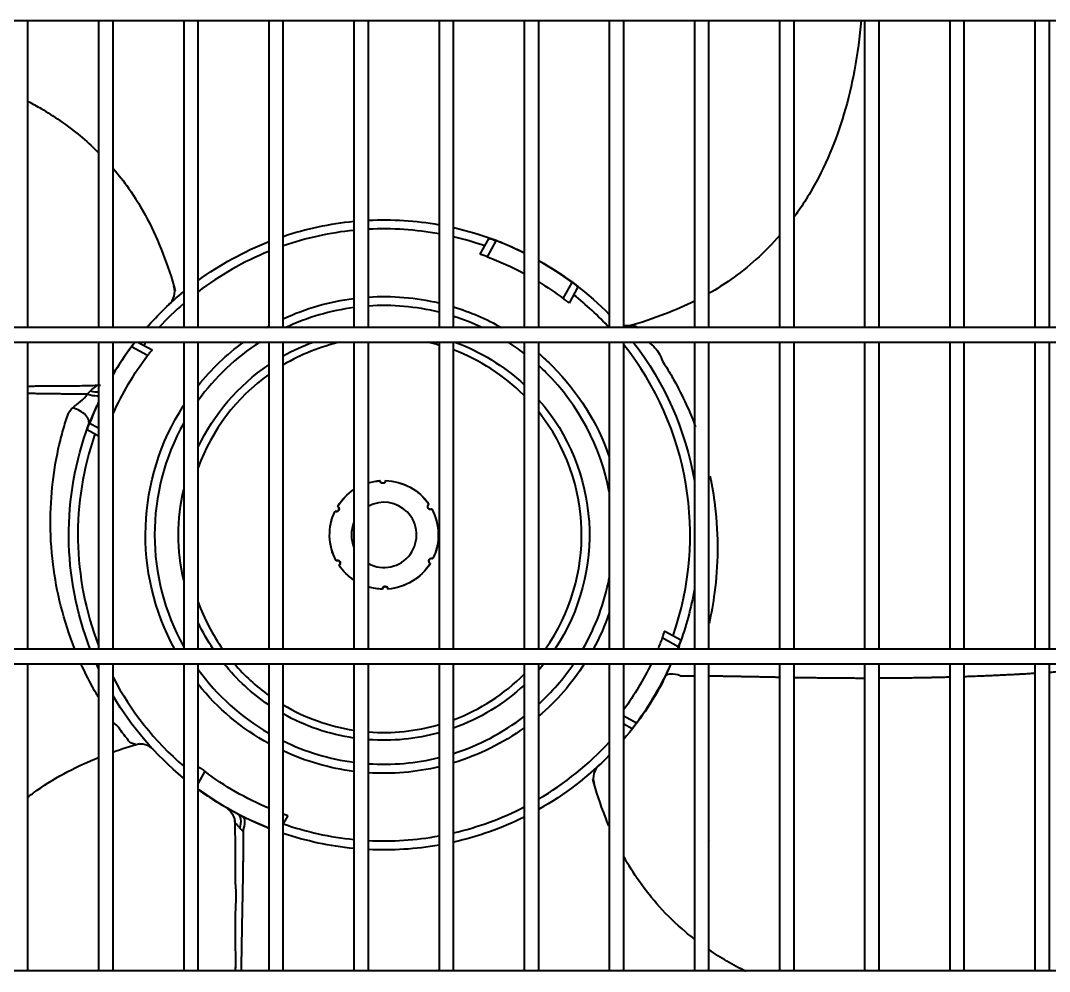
# Model space of a CAD drawing. Extents: x 58467 to 79089, y -33726 to -17391.
# Drawn here: x 78393.73 to 78422.12, y -19736.12 to -19709.87 of the extents above; entities that cross this region are included whole.
import ezdxf

# ---------------------------------------------------------------- set-up
doc = ezdxf.new("R2010")
doc.units = 0
doc.header["$LTSCALE"] = 100
doc.layers.add('+ENTE-ST-DOSEME USTU KONDDRENAJ', color=110, linetype='DOSEMEUSTUKONDENSDRENAJ_LINE', lineweight=40)
doc.linetypes.add('DOSEMEUSTUKONDENSDRENAJ_LINE', pattern='A,300,-40,["CD",Standard,S=15,R=0,X=-35,Y=-7.5],0', length=340)

# ---------------------------------------------------------------- blocks, each defined once
blk = doc.blocks.new('4. KAT SOL')
at = {"color": 3}
for p, q in [((54065.897, -32410.95, -3.539), (54184.259, -32410.95, -3.539)), ((54084.517, -32419.429, -3.539), (54084.517, -32410.951, -3.539)), ((54086.467, -32410.951, -3.539), (54086.467, -32419.429, -3.539)), ((54086.867, -32419.429, -3.539), (54086.867, -32410.951, -3.539)), ((54088.816, -32410.951, -3.539), (54088.816, -32419.429, -3.539)), ((54089.216, -32419.429, -3.539), (54089.216, -32410.951, -3.539)), ((54091.166, -32410.951, -3.539), (54091.166, -32419.429, -3.539)), ((54091.566, -32419.429, -3.539), (54091.566, -32410.951, -3.539)), ((54093.516, -32410.951, -3.539), (54093.516, -32419.429, -3.539)), ((54093.916, -32419.429, -3.539), (54093.916, -32410.951, -3.539)), ((54095.865, -32410.951, -3.539), (54095.865, -32419.429, -3.539)), ((54096.265, -32419.429, -3.539), (54096.265, -32410.951, -3.539)), ((54098.215, -32410.951, -3.539), (54098.215, -32419.429, -3.539)), ((54098.615, -32419.429, -3.539), (54098.615, -32410.951, -3.539)), ((54100.565, -32410.951, -3.539), (54100.565, -32419.429, -3.539)), ((54100.965, -32419.429, -3.539), (54100.965, -32410.951, -3.539)), ((54102.914, -32410.951, -3.539), (54102.914, -32419.429, -3.539)), ((54103.314, -32419.429, -3.539), (54103.314, -32410.951, -3.539)), ((54105.264, -32410.951, -3.539), (54105.264, -32419.429, -3.539)), ((54105.664, -32419.429, -3.539), (54105.664, -32410.951, -3.539)), ((54107.613, -32410.951, -3.539), (54107.613, -32419.429, -3.539)), ((54108.013, -32419.429, -3.539), (54108.013, -32410.951, -3.539)), ((54109.963, -32410.951, -3.539), (54109.963, -32419.429, -3.539)), ((54110.363, -32419.429, -3.539), (54110.363, -32410.951, -3.539)), ((54112.313, -32410.951, -3.539), (54112.313, -32419.429, -3.539)), ((54112.713, -32419.429, -3.539), (54112.713, -32410.951, -3.539)), ((54097, -32417.403, -3.539), (54097.244, -32416.958, -3.539)), ((54097.434, -32417.028, -3.539), (54097.19, -32417.471, -3.539)), ((54098.714, -32417.63, -3.539), (54098.715, -32417.63, -3.539)), ((54099.294, -32418.625, -3.539), (54099.537, -32418.182, -3.539)), ((54099.698, -32418.305, -3.539), (54099.454, -32418.749, -3.539)), ((54088.41, -32418.792, -3.539), (54088.43, -32418.774, -3.539)), ((54184.259, -32419.429, -3.539), (54065.897, -32419.429, -3.539)), ((54065.897, -32419.829, -3.539), (54184.259, -32419.829, -3.539)), ((54084.517, -32428.307, -3.539), (54084.517, -32419.829, -3.539)), ((54086.467, -32419.829, -3.539), (54086.467, -32428.307, -3.539)), ((54086.867, -32428.307, -3.539), (54086.867, -32419.829, -3.539)), ((54087.819, -32420.202, -3.539), (54087.376, -32419.959, -3.539)), ((54087.553, -32419.829, -3.539), (54087.943, -32420.043, -3.539)), ((54088.816, -32419.829, -3.539), (54088.816, -32428.307, -3.539)), ((54089.216, -32428.307, -3.539), (54089.216, -32419.829, -3.539)), ((54091.166, -32419.829, -3.539), (54091.166, -32428.307, -3.539)), ((54091.566, -32428.307, -3.539), (54091.566, -32419.829, -3.539)), ((54093.516, -32419.829, -3.539), (54093.516, -32428.307, -3.539)), ((54093.916, -32428.307, -3.539), (54093.916, -32419.829, -3.539)), ((54095.865, -32419.829, -3.539), (54095.865, -32428.307, -3.539)), ((54096.265, -32428.307, -3.539), (54096.265, -32419.829, -3.539)), ((54098.215, -32419.829, -3.539), (54098.215, -32428.307, -3.539)), ((54098.615, -32428.307, -3.539), (54098.615, -32419.829, -3.539)), ((54100.565, -32419.829, -3.539), (54100.565, -32428.307, -3.539)), ((54100.965, -32428.307, -3.539), (54100.965, -32419.829, -3.539)), ((54102.914, -32419.829, -3.539), (54102.914, -32428.307, -3.539)), ((54103.314, -32428.307, -3.539), (54103.314, -32419.829, -3.539)), ((54105.264, -32419.829, -3.539), (54105.264, -32428.307, -3.539)), ((54105.664, -32428.307, -3.539), (54105.664, -32419.829, -3.539)), ((54107.613, -32419.829, -3.539), (54107.613, -32428.307, -3.539)), ((54108.013, -32428.307, -3.539), (54108.013, -32419.829, -3.539)), ((54109.963, -32419.829, -3.539), (54109.963, -32428.307, -3.539)), ((54110.363, -32428.307, -3.539), (54110.363, -32419.829, -3.539)), ((54112.313, -32419.829, -3.539), (54112.313, -32428.307, -3.539)), ((54112.713, -32428.307, -3.539), (54112.713, -32419.829, -3.539)), ((54086.467, -32422.426, -3.539), (54086.152, -32422.253, -3.539)), ((54086.221, -32422.063, -3.539), (54086.467, -32422.198, -3.539)), ((54084.522, -32423.153, -3.539), (54084.517, -32423.152, -3.539)), ((54084.522, -32423.153, -3.539), (54084.517, -32423.152, -3.539)), ((54102.469, -32428.24, -3.539), (54102.026, -32427.997, -3.539)), ((54102.094, -32427.806, -3.539), (54102.539, -32428.05, -3.539)), ((54184.259, -32428.307, -3.539), (54065.897, -32428.307, -3.539)), ((54065.897, -32428.707, -3.539), (54184.259, -32428.707, -3.539)), ((54084.517, -32437.185, -3.539), (54084.517, -32428.707, -3.539)), ((54086.467, -32428.707, -3.539), (54086.467, -32437.185, -3.539)), ((54086.867, -32437.185, -3.539), (54086.867, -32428.707, -3.539)), ((54088.816, -32428.707, -3.539), (54088.816, -32437.185, -3.539)), ((54089.216, -32437.185, -3.539), (54089.216, -32428.707, -3.539)), ((54091.166, -32428.707, -3.539), (54091.166, -32437.185, -3.539)), ((54091.566, -32437.185, -3.539), (54091.566, -32428.707, -3.539)), ((54093.516, -32428.707, -3.539), (54093.516, -32437.185, -3.539)), ((54093.916, -32437.185, -3.539), (54093.916, -32428.707, -3.539)), ((54095.865, -32428.707, -3.539), (54095.865, -32437.185, -3.539)), ((54096.265, -32437.185, -3.539), (54096.265, -32428.707, -3.539)), ((54098.215, -32428.707, -3.539), (54098.215, -32437.185, -3.539)), ((54098.615, -32437.185, -3.539), (54098.615, -32428.707, -3.539)), ((54100.565, -32428.707, -3.539), (54100.565, -32437.185, -3.539)), ((54100.965, -32437.185, -3.539), (54100.965, -32428.707, -3.539)), ((54102.914, -32428.707, -3.539), (54102.914, -32437.185, -3.539)), ((54103.314, -32437.185, -3.539), (54103.314, -32428.707, -3.539)), ((54105.264, -32428.707, -3.539), (54105.264, -32437.185, -3.539)), ((54105.664, -32437.185, -3.539), (54105.664, -32428.707, -3.539)), ((54107.613, -32428.707, -3.539), (54107.613, -32437.185, -3.539)), ((54108.013, -32437.185, -3.539), (54108.013, -32428.707, -3.539)), ((54109.963, -32428.707, -3.539), (54109.963, -32437.185, -3.539)), ((54110.363, -32437.185, -3.539), (54110.363, -32428.707, -3.539)), ((54112.313, -32428.707, -3.539), (54112.313, -32437.185, -3.539)), ((54112.713, -32437.185, -3.539), (54112.713, -32428.707, -3.539)), ((54103.314, -32429.623, -3.539), (54103.317, -32429.625, -3.539)), ((54103.314, -32429.623, -3.539), (54103.317, -32429.625, -3.539)), ((54100.965, -32430.151, -3.539), (54101.315, -32430.344, -3.539)), ((54101.192, -32430.504, -3.539), (54100.965, -32430.379, -3.539)), ((54087.978, -32431.078, -3.539), (54087.968, -32431.067, -3.539)), ((54089.216, -32431.59, -3.539), (54089.236, -32431.553, -3.539)), ((54089.396, -32431.678, -3.539), (54089.216, -32432.006, -3.539)), ((54100.28, -32431.511, -3.539), (54100.261, -32431.529, -3.539)), ((54091.691, -32432.9, -3.539), (54091.566, -32433.128, -3.539)), ((54103.319, -32433.575, -3.539), (54103.314, -32433.58, -3.539)), ((54184.259, -32437.186, -3.539), (54065.897, -32437.186, -3.539))]:
    blk.add_line(p, q, dxfattribs=at)
at = {"color": 3, "extrusion": (0, 0, -1)}
for centre, radius, start, end in [((-54094.345, -32425.151, 3.539), 8.699, 71.3663, 84.5273), ((-54094.345, -32425.151, 3.539), 8.699, 87.1681, 100.0628), ((-54094.345, -32425.151, 3.539), 8.699, 102.7514, 110.4357), ((-54094.345, -32425.151, 3.539), 8.699, 53.8703, 68.5638), ((-54094.345, -32425.151, 3.539), 8.191, 110.3267, 118.1938), ((-54094.345, -32425.151, 3.539), 8.699, 119.3961, 135.6416), ((-54094.345, -32425.151, 3.539), 8.191, 121.4183, 127.1733), ((-54094.345, -32425.151, 3.539), 8.699, 41.1398, 50.5364), ((-54094.345, -32425.151, 3.539), 6.582, 65.0137, 82.7494), ((-54094.345, -32425.151, 3.539), 6.582, 86.2481, 103.3425), ((-54094.345, -32425.151, 3.539), 6.582, 106.9538, 119.5988), ((-54094.345, -32425.151, 3.539), 6.582, 60.3844, 61.11), ((-54094.345, -32425.151, 3.539), 8.699, 30.7139, 37.7283), ((-54094.345, -32425.151, 3.539), 6.582, 38.8013, 53.9606), ((-54094.345, -32425.151, 3.539), 5.671, 60.6487, 69.8006), ((-54094.345, -32425.151, 3.539), 5.671, 110.1825, 133.02), ((-54094.345, -32425.151, 3.539), 8.699, 142.2719, 170.0942), ((-54094.345, -32425.151, 3.539), 8.191, 24.0687, 37.1733), ((-54094.345, -32425.151, 3.539), 6.582, 130.4325, 135), ((-54094.345, -32425.151, 3.539), 5.671, 25.2562, 55.8956), ((-54094.345, -32425.151, 3.539), 6.582, 135, 160.8806), ((-54094.345, -32425.151, 3.539), 5.671, 138.8306, 213.8063), ((-54094.345, -32425.151, 3.539), 6.582, 331.3463, 32.8556), ((-54094.345, -32425.151, 3.539), 8.699, 338.7281, 20.4357), ((-54094.345, -32425.151, 3.539), 1.5, 73.3536, 85.8849), ((-54094.345, -32425.151, 3.539), 1.5, 73.3536, 85.7851), ((-54094.313, -32423.652, 3.539), 0.075, 180.1825, 357.3175), ((-54094.345, -32425.151, 3.539), 1.5, 91.5149, 145.7851), ((-54094.345, -32425.151, 3.539), 1.5, 91.6151, 145.8849), ((-54094.345, -32425.151, 3.539), 5.671, 347.13, 12.8588), ((-54094.345, -32425.151, 3.539), 1.5, 31.5137, 56.4184), ((-54094.345, -32425.151, 3.539), 1.5, 31.6151, 56.419), ((-54094.345, -32425.151, 3.539), 1.5, 331.6151, 25.8849), ((-54094.345, -32425.151, 3.539), 1.5, 331.5149, 25.7863), ((-54093.03, -32424.43, 3.539), 0.075, 120.1825, 297.3175), ((-54095.627, -32424.373, 3.539), 0.075, 240.1825, 57.3175), ((-54094.345, -32425.151, 3.539), 1.5, 151.5149, 205.7851), ((-54094.345, -32425.151, 3.539), 1.5, 151.6151, 205.8849), ((-54093.063, -32425.929, 3.539), 0.075, 60.1825, 237.3175), ((-54094.345, -32425.151, 3.539), 1.5, 303.5817, 325.8849), ((-54094.345, -32425.151, 3.539), 1.5, 303.5818, 325.7851), ((-54094.345, -32425.151, 3.539), 1.5, 211.6151, 265.8849), ((-54094.345, -32425.151, 3.539), 1.5, 211.5149, 265.7851), ((-54095.66, -32425.873, 3.539), 0.075, 300.1825, 117.3175), ((-54094.378, -32426.651, 3.539), 0.075, 0.1825, 177.3175), ((-54094.345, -32425.151, 3.539), 1.5, 271.6151, 286.6471), ((-54094.345, -32425.151, 3.539), 1.5, 271.5149, 286.647), ((-54094.345, -32425.151, 3.539), 8.699, 189.905, 200.4357), ((-54094.345, -32425.151, 3.539), 6.582, 199.1081, 208.6481), ((-54094.345, -32425.151, 3.539), 5.671, 326.1881, 334.7325), ((-54094.345, -32425.151, 3.539), 8.191, 200.3267, 202.6623), ((-54094.345, -32425.151, 3.539), 8.699, 334.9195, 335.8727), ((-54094.345, -32425.151, 3.539), 5.671, 304.0931, 321.1706), ((-54094.345, -32425.151, 3.539), 6.582, 212.6925, 229.5563), ((-54094.345, -32425.151, 3.539), 5.671, 218.8237, 221.1581), ((-54094.345, -32425.151, 3.539), 8.191, 205.7297, 216.0841), ((-54094.345, -32425.151, 3.539), 6.582, 298.8787, 321.1875), ((-54094.345, -32425.151, 3.539), 5.671, 226.9687, 250.2112), ((-54094.345, -32425.151, 3.539), 8.699, 207.6697, 220.4519), ((-54094.345, -32425.151, 3.539), 8.699, 309.4651, 329.2876), ((-54094.345, -32425.151, 3.539), 5.671, 278.4094, 299.34), ((-54094.345, -32425.151, 3.539), 6.582, 233.9887, 253.035), ((-54094.345, -32425.151, 3.539), 5.671, 254.4525, 274.3425), ((-54094.345, -32425.151, 3.539), 6.582, 277.2394, 294.975), ((-54094.345, -32425.151, 3.539), 8.699, 224.3587, 240.6054), ((-54094.345, -32425.151, 3.539), 8.191, 292.8394, 307.1733), ((-54094.345, -32425.151, 3.539), 6.582, 256.6463, 273.7406), ((-54094.345, -32425.151, 3.539), 8.699, 297.6697, 306.1312), ((-54094.345, -32425.151, 3.539), 8.699, 243.5863, 257.2478), ((-54094.345, -32425.151, 3.539), 8.699, 275.4718, 288.6329), ((-54094.345, -32425.151, 3.539), 8.699, 259.9351, 272.8298)]:
    blk.add_arc(centre, radius, start, end, dxfattribs=at)
at = {"color": 3}
for radius, start, end in [(8.449, 95.6354, 109.2045), (8.449, 79.636, 92.9158), (8.449, 70.7868, 76.8654), (8.691, 63.5604, 69.1851), (8.449, 112.1036, 127.3772), (8.691, 53.3149, 60.576), (8.449, 42.6368, 51.7132), (8.449, 130.8737, 137.3624), (6.332, 97.5263, 115.3407), (6.332, 76.1063, 93.8869), (6.332, 64.6538, 72.3488), (8.691, 143.3149, 149.3716), (8.449, 140.9474, 141.7132), (6.332, 122.7938, 144.09), (5.455, 102.6281, 120.6282), (5.455, 73.8169, 77.3662), (5.455, 45, 69.39), (6.332, 52.3294, 57.2006), (8.449, 340.7868, 38.4201), (6.332, 45, 47.5988), (5.455, 125.6456, 160.0931), (6.332, 10.8338, 45), (8.691, 155.0266, 159.1851), (5.455, 324.6525, 38.4862), (6.332, 150.8231, 209.1769), (8.449, 160.7868, 201.1705), (0.9, 45, 118.513), (0.9, 241.4868, 45), (0.9, 157.2019, 202.7981), (6.332, 330.1088, 349.1663), (5.455, 199.9069, 215.3531), (5.455, 220.6856, 234.3544), (6.332, 312.4013, 325.8394), (8.691, 323.3149, 335.8496), (8.449, 207.7268, 229.1255), (6.332, 215.91, 239.8669), (5.455, 290.61, 315.1912), (5.455, 239.3719, 261.2531), (6.332, 287.6513, 307.6706), (5.455, 265.4831, 286.1831), (6.332, 243.9675, 262.4738), (8.449, 300.3544, 317.4022), (6.332, 266.1131, 283.8938), (8.691, 233.8334, 248.5429), (8.449, 283.1359, 297.2591), (8.449, 250.7868, 264.3659), (8.449, 267.0854, 280.3653)]:
    blk.add_arc((54094.345, -32425.151, -3.539), radius, start, end, dxfattribs=at)
at = {"color": 3, "extrusion": (6.04419e-06, 5.64183e-06, 1)}
blk.add_arc((54088.068, -32418.428, -3.393), 0.5, 313.0877, 16.4734, dxfattribs=at)
at = {"color": 3, "extrusion": (5.25028e-06, -5.62471e-06, 1)}
blk.add_arc((54101.069, -32418.874, -3.071), 0.5, 257.9694, 286.4725, dxfattribs=at)
at = {"color": 3, "extrusion": (-5.03151e-06, 5.39034e-06, 1)}
blk.add_arc((54087.622, -32431.429, -3.988), 0.5, 43.0877, 106.4677, dxfattribs=at)
at = {"color": 3, "extrusion": (-5.89787e-06, -5.50525e-06, 1)}
blk.add_arc((54100.623, -32431.875, -3.682), 0.5, 133.0877, 196.4735, dxfattribs=at)
at = {"color": 3}
for centre, major_axis, ratio, start_param, end_param in [((54086.199, -32420.88, -3.539), (-0.443, 0.232), 0.512974, 1.938544, 2.458256), ((54085.726, -32421.94, -3.539), (0.468, -0.175), 0.588101, 0, 1.726902), ((54102.965, -32428.363, -3.539), (-0.468, 0.175), 0.588101, 0, 0.392495), ((54090.074, -32433.298, -3.539), (-0.232, -0.443), 0.512974, 1.938544, 3.141593)]:
    blk.add_ellipse(centre, major_axis=major_axis, ratio=ratio, start_param=start_param, end_param=end_param, dxfattribs=at)
for points, knots in [([(54107.514, -32410.95, -3.539), (54107.478, -32411.406, -3.539), (54107.363, -32412.273, -3.539), (54107.072, -32413.5, -3.539), (54106.67, -32414.633, -3.539), (54106.229, -32415.52, -3.539), (54105.868, -32416.089, -3.539), (54105.71, -32416.312, -3.539), (54105.67, -32416.368, -3.539)], [0, 0, 0, 0, 0.239591, 0.456522, 0.654829, 0.860679, 0.964908, 1, 1, 1, 1]), ([(54084.524, -32413.184, -3.539), (54084.644, -32413.246, -3.539), (54084.939, -32413.411, -3.539), (54085.448, -32413.733, -3.539), (54085.984, -32414.141, -3.539), (54086.331, -32414.461, -3.539), (54086.477, -32414.606, -3.539)], [0, 0, 0, 0, 0.167806, 0.420315, 0.746772, 1, 1, 1, 1]), ([(54086.873, -32415.035, -3.539), (54087.022, -32415.209, -3.539), (54087.364, -32415.649, -3.539), (54087.837, -32416.427, -3.539), (54088.261, -32417.382, -3.539), (54088.487, -32418.059, -3.539), (54088.584, -32418.409, -3.539)], [0, 0, 0, 0, 0.182173, 0.442327, 0.718068, 1, 1, 1, 1]), ([(54105.267, -32416.877, -3.539), (54105.063, -32417.114, -3.539), (54104.639, -32417.55, -3.539), (54103.977, -32418.077, -3.539), (54103.527, -32418.363, -3.539), (54103.322, -32418.48, -3.539)], [0, 0, 0, 0, 0.373378, 0.722391, 1, 1, 1, 1]), ([(54097.244, -32416.958, -3.539), (54097.244, -32416.958, -3.539), (54097.247, -32416.959, -3.539), (54097.261, -32416.964, -3.539), (54097.272, -32416.968, -3.539), (54097.298, -32416.977, -3.539), (54097.314, -32416.983, -3.539), (54097.349, -32416.996, -3.539), (54097.369, -32417.004, -3.539), (54097.404, -32417.017, -3.539), (54097.419, -32417.022, -3.539), (54097.434, -32417.028, -3.539)], [0, 0, 0, 0, 0.211758, 0.211758, 0.423432, 0.423432, 0.636431, 0.636431, 0.852021, 0.852021, 1, 1, 1, 1]), ([(54098.231, -32417.371, -3.539), (54098.21, -32417.361, -3.539), (54098.19, -32417.351, -3.539), (54098.074, -32417.297, -3.539), (54097.976, -32417.254, -3.539), (54097.793, -32417.172, -3.539), (54097.706, -32417.134, -3.539), (54097.541, -32417.063, -3.539), (54097.461, -32417.03, -3.539), (54097.382, -32417, -3.539)], [0, 0, 0, 0, 0.07319, 0.07319, 0.416738, 0.416738, 0.719921, 0.719921, 1, 1, 1, 1]), ([(54097.19, -32417.471, -3.539), (54097.169, -32417.463, -3.539), (54097.147, -32417.455, -3.539), (54097.107, -32417.44, -3.539), (54097.087, -32417.433, -3.539), (54097.054, -32417.422, -3.539), (54097.039, -32417.416, -3.539), (54097.017, -32417.409, -3.539), (54097.008, -32417.406, -3.539), (54097.001, -32417.403, -3.539), (54097, -32417.403, -3.539), (54097, -32417.403, -3.539)], [0, 0, 0, 0, 0.21816, 0.21816, 0.436362, 0.436362, 0.653817, 0.653817, 0.868707, 0.868707, 1, 1, 1, 1]), ([(54099.537, -32418.182, -3.539), (54099.556, -32418.195, -3.539), (54099.574, -32418.209, -3.539), (54099.609, -32418.235, -3.539), (54099.625, -32418.248, -3.539), (54099.653, -32418.269, -3.539), (54099.665, -32418.279, -3.539), (54099.684, -32418.294, -3.539), (54099.691, -32418.299, -3.539), (54099.697, -32418.304, -3.539), (54099.698, -32418.305, -3.539), (54099.698, -32418.305, -3.539)], [0, 0, 0, 0, 0.217793, 0.217793, 0.435623, 0.435623, 0.652794, 0.652794, 0.867695, 0.867695, 1, 1, 1, 1]), ([(54099.454, -32418.749, -3.539), (54099.454, -32418.749, -3.539), (54099.451, -32418.747, -3.539), (54099.44, -32418.738, -3.539), (54099.431, -32418.731, -3.539), (54099.409, -32418.714, -3.539), (54099.396, -32418.703, -3.539), (54099.366, -32418.68, -3.539), (54099.349, -32418.667, -3.539), (54099.319, -32418.644, -3.539), (54099.307, -32418.635, -3.539), (54099.294, -32418.625, -3.539)], [0, 0, 0, 0, 0.211356, 0.211356, 0.422617, 0.422617, 0.635365, 0.635365, 0.851032, 0.851032, 1, 1, 1, 1]), ([(54102.918, -32418.696, -3.539), (54102.657, -32418.826, -3.539), (54102.058, -32419.086, -3.539), (54101.438, -32419.293, -3.539), (54101.088, -32419.39, -3.539)], [0, 0, 0, 0, 0.448668, 1, 1, 1, 1]), ([(54101.204, -32419.36, -3.539), (54101.205, -32419.362, -3.539), (54101.209, -32419.366, -3.539), (54101.228, -32419.374, -3.539), (54101.245, -32419.378, -3.539), (54101.295, -32419.392, -3.539), (54101.33, -32419.405, -3.539), (54101.361, -32419.427, -3.539), (54101.362, -32419.428, -3.539), (54101.363, -32419.429, -3.539)], [0, 0, 0, 0, 0.194513, 0.194513, 0.457401, 0.457401, 0.983178, 0.983178, 1, 1, 1, 1]), ([(54087.376, -32419.959, -3.539), (54087.389, -32419.941, -3.539), (54087.403, -32419.922, -3.539), (54087.429, -32419.888, -3.539), (54087.442, -32419.872, -3.539), (54087.461, -32419.846, -3.539), (54087.469, -32419.836, -3.539), (54087.476, -32419.827, -3.539)], [0, 0, 0, 0, 0.355398, 0.355398, 0.710856, 0.710856, 1, 1, 1, 1]), ([(54087.943, -32420.043, -3.539), (54087.943, -32420.043, -3.539), (54087.941, -32420.046, -3.539), (54087.932, -32420.057, -3.539), (54087.925, -32420.066, -3.539), (54087.908, -32420.087, -3.539), (54087.897, -32420.101, -3.539), (54087.874, -32420.131, -3.539), (54087.861, -32420.148, -3.539), (54087.838, -32420.177, -3.539), (54087.828, -32420.19, -3.539), (54087.819, -32420.202, -3.539)], [0, 0, 0, 0, 0.211356, 0.211356, 0.422617, 0.422617, 0.635365, 0.635365, 0.851032, 0.851032, 1, 1, 1, 1]), ([(54101.668, -32419.835, -3.539), (54101.687, -32419.86, -3.539), (54101.713, -32419.883, -3.539), (54101.798, -32419.953, -3.539), (54101.851, -32420.008, -3.539), (54101.936, -32420.131, -3.539), (54101.968, -32420.199, -3.539), (54102.02, -32420.33, -3.539), (54102.051, -32420.387, -3.539), (54102.12, -32420.497, -3.539), (54102.159, -32420.551, -3.539), (54102.262, -32420.722, -3.539), (54102.325, -32420.836, -3.539), (54102.512, -32421.177, -3.539), (54102.625, -32421.407, -3.539), (54102.805, -32421.813, -3.539), (54102.878, -32421.99, -3.539), (54102.944, -32422.167, -3.539)], [0, 0, 0, 0, 0.035525, 0.035525, 0.109228, 0.109228, 0.18293, 0.18293, 0.256633, 0.256633, 0.330336, 0.330336, 0.477742, 0.477742, 0.772553, 0.772553, 1, 1, 1, 1]), ([(54086.524, -32421.025, -3.539), (54086.329, -32421.032, -3.539), (54085.932, -32421.043, -3.539), (54085.51, -32421.046, -3.539), (54085.225, -32421.048, -3.539), (54085.102, -32421.046, -3.539), (54084.971, -32421.048, -3.539), (54084.862, -32421.045, -3.539), (54084.761, -32421.046, -3.539), (54084.645, -32421.051, -3.539), (54084.567, -32421.057, -3.539), (54084.515, -32421.06, -3.539)], [0, 0, 0, 0, 0.286213, 0.579725, 0.615099, 0.700692, 0.766378, 0.829652, 0.869632, 0.911891, 1, 1, 1, 1]), ([(54086.158, -32421.263, -3.539), (54086.158, -32421.263, -3.539), (54086.158, -32421.263, -3.539), (54086.186, -32421.232, -3.539), (54086.217, -32421.202, -3.539), (54086.247, -32421.175, -3.539)], [0, 0, 0, 0, 0.000046, 0.000046, 1, 1, 1, 1]), ([(54086.247, -32421.175, -3.539), (54086.299, -32421.129, -3.539), (54086.349, -32421.085, -3.539), (54086.405, -32421.041, -3.539), (54086.415, -32421.031, -3.539), (54086.412, -32421.029, -3.539)], [0, 0, 0, 0, 0.677972, 0.677972, 1, 1, 1, 1]), ([(54086.158, -32421.263, -3.539), (54086.142, -32421.263, -3.539), (54086.1, -32421.263, -3.539), (54086.016, -32421.263, -3.539), (54085.924, -32421.264, -3.539), (54085.83, -32421.263, -3.539), (54085.746, -32421.263, -3.539), (54085.665, -32421.263, -3.539), (54085.569, -32421.262, -3.539), (54085.469, -32421.262, -3.539), (54085.357, -32421.26, -3.539), (54085.258, -32421.259, -3.539), (54085.152, -32421.258, -3.539), (54085.052, -32421.256, -3.539), (54084.951, -32421.255, -3.539), (54084.836, -32421.253, -3.539), (54084.734, -32421.252, -3.539), (54084.622, -32421.249, -3.539), (54084.553, -32421.248, -3.539), (54084.514, -32421.247, -3.539)], [0, 0, 0, 0, 0.032149, 0.083522, 0.160582, 0.211955, 0.263329, 0.314702, 0.366075, 0.443135, 0.494509, 0.571569, 0.622942, 0.674316, 0.751376, 0.802749, 0.879809, 0.931182, 1, 1, 1, 1]), ([(54085.754, -32421.64, -3.539), (54085.816, -32421.582, -3.539), (54085.9, -32421.532, -3.539), (54086.045, -32421.406, -3.539), (54086.106, -32421.331, -3.539), (54086.171, -32421.265, -3.539)], [0, 0, 0, 0, 0.5, 0.5, 1, 1, 1, 1]), ([(54086.171, -32421.265, -3.539), (54086.261, -32421.294, -3.539), (54086.347, -32421.309, -3.539), (54086.436, -32421.31, -3.539), (54086.454, -32421.308, -3.539), (54086.47, -32421.306, -3.539)], [0, 0, 0, 0, 0.78393, 0.78393, 1, 1, 1, 1]), ([(54085.813, -32428.307, -3.539), (54085.496, -32427.509, -3.539), (54085.305, -32426.716, -3.539), (54085.103, -32425.099, -3.539), (54085.126, -32424.288, -3.539), (54085.268, -32423.2, -3.539), (54085.333, -32422.86, -3.539), (54085.452, -32422.384, -3.539), (54085.495, -32422.232, -3.539), (54085.563, -32422.013, -3.539), (54085.589, -32421.94, -3.539), (54085.619, -32421.837, -3.539), (54085.632, -32421.805, -3.539), (54085.676, -32421.73, -3.539), (54085.706, -32421.685, -3.539), (54085.754, -32421.64, -3.539)], [0, 0, 0, 0, 0.302954, 0.302954, 0.651477, 0.651477, 0.825738, 0.825738, 0.912869, 0.912869, 0.956435, 0.956435, 0.978217, 0.978217, 1, 1, 1, 1]), ([(54086.466, -32421.479, -3.539), (54086.445, -32421.525, -3.539), (54086.425, -32421.572, -3.539), (54086.366, -32421.704, -3.539), (54086.328, -32421.79, -3.539), (54086.257, -32421.956, -3.539), (54086.223, -32422.035, -3.539), (54086.194, -32422.114, -3.539)], [0, 0, 0, 0, 0.218967, 0.218967, 0.624953, 0.624953, 1, 1, 1, 1]), ([(54086.152, -32422.253, -3.539), (54086.152, -32422.253, -3.539), (54086.153, -32422.249, -3.539), (54086.158, -32422.235, -3.539), (54086.162, -32422.225, -3.539), (54086.171, -32422.199, -3.539), (54086.177, -32422.183, -3.539), (54086.19, -32422.147, -3.539), (54086.197, -32422.127, -3.539), (54086.21, -32422.092, -3.539), (54086.216, -32422.078, -3.539), (54086.221, -32422.063, -3.539)], [0, 0, 0, 0, 0.211758, 0.211758, 0.423432, 0.423432, 0.636431, 0.636431, 0.852021, 0.852021, 1, 1, 1, 1]), ([(54103.342, -32423.527, -3.539), (54103.401, -32423.802, -3.539), (54103.446, -32424.073, -3.539), (54103.587, -32425.204, -3.539), (54103.565, -32426.015, -3.539), (54103.43, -32427.042, -3.539), (54103.379, -32427.329, -3.539), (54103.317, -32427.6, -3.539)], [0, 0, 0, 0, 0.178319, 0.178319, 0.758219, 0.758219, 1, 1, 1, 1]), ([(54092.993, -32424.498, -3.539), (54093.01, -32424.507, -3.539), (54093.054, -32424.512, -3.539), (54093.094, -32424.479, -3.539), (54093.105, -32424.441, -3.539), (54093.103, -32424.411, -3.539), (54093.088, -32424.384, -3.539), (54093.073, -32424.371, -3.539), (54093.065, -32424.367, -3.539)], [0, 0, 0, 0, 0.25, 0.5, 0.625, 0.75, 0.875, 1, 1, 1, 1]), ([(54093.103, -32425.996, -3.539), (54093.119, -32425.986, -3.539), (54093.146, -32425.95, -3.539), (54093.137, -32425.899, -3.539), (54093.11, -32425.87, -3.539), (54093.083, -32425.857, -3.539), (54093.052, -32425.856, -3.539), (54093.033, -32425.863, -3.539), (54093.025, -32425.868, -3.539)], [0, 0, 0, 0, 0.25, 0.5, 0.625, 0.75, 0.875, 1, 1, 1, 1]), ([(54094.456, -32426.649, -3.539), (54094.455, -32426.63, -3.539), (54094.437, -32426.59, -3.539), (54094.388, -32426.572, -3.539), (54094.35, -32426.58, -3.539), (54094.325, -32426.597, -3.539), (54094.309, -32426.623, -3.539), (54094.305, -32426.643, -3.539), (54094.306, -32426.653, -3.539)], [0, 0, 0, 0, 0.25, 0.5, 0.625, 0.75, 0.875, 1, 1, 1, 1]), ([(54102.026, -32427.997, -3.539), (54102.034, -32427.975, -3.539), (54102.042, -32427.953, -3.539), (54102.056, -32427.913, -3.539), (54102.063, -32427.893, -3.539), (54102.075, -32427.86, -3.539), (54102.08, -32427.845, -3.539), (54102.088, -32427.823, -3.539), (54102.091, -32427.814, -3.539), (54102.093, -32427.807, -3.539), (54102.094, -32427.806, -3.539), (54102.094, -32427.806, -3.539)], [0, 0, 0, 0, 0.21816, 0.21816, 0.436362, 0.436362, 0.653817, 0.653817, 0.868707, 0.868707, 1, 1, 1, 1]), ([(54102.539, -32428.05, -3.539), (54102.539, -32428.05, -3.539), (54102.537, -32428.054, -3.539), (54102.533, -32428.067, -3.539), (54102.529, -32428.078, -3.539), (54102.519, -32428.104, -3.539), (54102.514, -32428.12, -3.539), (54102.501, -32428.156, -3.539), (54102.493, -32428.176, -3.539), (54102.48, -32428.21, -3.539), (54102.475, -32428.225, -3.539), (54102.469, -32428.24, -3.539)], [0, 0, 0, 0, 0.211758, 0.211758, 0.423432, 0.423432, 0.636431, 0.636431, 0.852021, 0.852021, 1, 1, 1, 1]), ([(54086.454, -32429.622, -3.539), (54086.402, -32429.533, -3.539), (54086.352, -32429.443, -3.539), (54086.186, -32429.14, -3.539), (54086.079, -32428.923, -3.539), (54085.982, -32428.708, -3.539)], [0, 0, 0, 0, 0.29522, 0.29522, 1, 1, 1, 1]), ([(54102.126, -32429.037, -3.539), (54102.136, -32429.017, -3.539), (54102.145, -32428.996, -3.539), (54102.196, -32428.887, -3.539), (54102.236, -32428.797, -3.539), (54102.276, -32428.707, -3.539)], [0, 0, 0, 0, 0.187509, 0.187509, 1, 1, 1, 1]), ([(54112.712, -32428.942, -3.539), (54112.717, -32428.941, -3.539), (54112.787, -32428.936, -3.539), (54112.906, -32428.928, -3.539), (54113.07, -32428.917, -3.539), (54113.217, -32428.906, -3.539), (54113.361, -32428.895, -3.539), (54113.52, -32428.882, -3.539), (54113.678, -32428.869, -3.539), (54113.835, -32428.856, -3.539), (54113.993, -32428.842, -3.539), (54114.134, -32428.83, -3.539), (54114.291, -32428.816, -3.539), (54114.433, -32428.802, -3.539), (54114.568, -32428.789, -3.539), (54114.64, -32428.782, -3.539), (54114.664, -32428.78, -3.539)], [0, 0, 0, 0, 0.007103, 0.105116, 0.178625, 0.252135, 0.325644, 0.399153, 0.497166, 0.570676, 0.644185, 0.742198, 0.791204, 0.889217, 0.962726, 1, 1, 1, 1]), ([(54102.52, -32429.038, -3.539), (54102.429, -32429.009, -3.539), (54102.343, -32428.994, -3.539), (54102.204, -32428.993, -3.539), (54102.152, -32429.009, -3.539), (54102.126, -32429.037, -3.539)], [0, 0, 0, 0, 0.5, 0.5, 1, 1, 1, 1]), ([(54102.533, -32429.04, -3.539), (54102.549, -32429.04, -3.539), (54102.59, -32429.04, -3.539), (54102.675, -32429.04, -3.539), (54102.767, -32429.039, -3.539), (54102.851, -32429.04, -3.539), (54102.896, -32429.04, -3.539), (54102.914, -32429.04, -3.539)], [0, 0, 0, 0, 0.131384, 0.341336, 0.656263, 0.866214, 1, 1, 1, 1]), ([(54103.315, -32429.042, -3.539), (54103.316, -32429.042, -3.539), (54103.36, -32429.043, -3.539), (54103.432, -32429.044, -3.539), (54103.539, -32429.045, -3.539), (54103.638, -32429.046, -3.539), (54103.739, -32429.048, -3.539), (54103.855, -32429.05, -3.539), (54103.957, -32429.051, -3.539), (54104.073, -32429.054, -3.539), (54104.191, -32429.056, -3.539), (54104.311, -32429.058, -3.539), (54104.415, -32429.06, -3.539), (54104.523, -32429.062, -3.539), (54104.646, -32429.065, -3.539), (54104.774, -32429.067, -3.539), (54104.899, -32429.07, -3.539), (54105.025, -32429.072, -3.539), (54105.15, -32429.075, -3.539), (54105.229, -32429.076, -3.539), (54105.262, -32429.077, -3.539), (54105.263, -32429.077, -3.539)], [0, 0, 0, 0, 0.002758, 0.072208, 0.118509, 0.164809, 0.234259, 0.28056, 0.35001, 0.396311, 0.465761, 0.535212, 0.581512, 0.627812, 0.697263, 0.766713, 0.813014, 0.882464, 0.951915, 0.998215, 1, 1, 1, 1]), ([(54105.665, -32429.084, -3.539), (54105.702, -32429.085, -3.539), (54105.786, -32429.086, -3.539), (54105.902, -32429.088, -3.539), (54106.045, -32429.09, -3.539), (54106.174, -32429.092, -3.539), (54106.322, -32429.094, -3.539), (54106.455, -32429.095, -3.539), (54106.587, -32429.097, -3.539), (54106.735, -32429.098, -3.539), (54106.865, -32429.099, -3.539), (54107.011, -32429.101, -3.539), (54107.14, -32429.101, -3.539), (54107.286, -32429.102, -3.539), (54107.432, -32429.103, -3.539), (54107.542, -32429.103, -3.539), (54107.602, -32429.103, -3.539), (54107.614, -32429.103, -3.539)], [0, 0, 0, 0, 0.058456, 0.133376, 0.183323, 0.283216, 0.333162, 0.408082, 0.483002, 0.532949, 0.632842, 0.682788, 0.757708, 0.832628, 0.907548, 0.982468, 1, 1, 1, 1]), ([(54108.015, -32429.102, -3.539), (54108.07, -32429.102, -3.539), (54108.159, -32429.101, -3.539), (54108.315, -32429.101, -3.539), (54108.448, -32429.1, -3.539), (54108.612, -32429.098, -3.539), (54108.744, -32429.096, -3.539), (54108.908, -32429.094, -3.539), (54109.039, -32429.092, -3.539), (54109.204, -32429.089, -3.539), (54109.336, -32429.087, -3.539), (54109.503, -32429.083, -3.539), (54109.638, -32429.08, -3.539), (54109.806, -32429.076, -3.539), (54109.905, -32429.073, -3.539), (54109.97, -32429.071, -3.539)], [0, 0, 0, 0, 0.083725, 0.134792, 0.236924, 0.28799, 0.390123, 0.441189, 0.543321, 0.594388, 0.69652, 0.747586, 0.849719, 0.900785, 1, 1, 1, 1]), ([(54110.36, -32429.059, -3.539), (54110.38, -32429.059, -3.539), (54110.449, -32429.056, -3.539), (54110.583, -32429.052, -3.539), (54110.731, -32429.046, -3.539), (54110.895, -32429.04, -3.539), (54111.043, -32429.034, -3.539), (54111.209, -32429.026, -3.539), (54111.36, -32429.019, -3.539), (54111.51, -32429.012, -3.539), (54111.676, -32429.003, -3.539), (54111.822, -32428.996, -3.539), (54111.984, -32428.987, -3.539), (54112.129, -32428.978, -3.539), (54112.249, -32428.971, -3.539), (54112.304, -32428.968, -3.539), (54112.311, -32428.967, -3.539)], [0, 0, 0, 0, 0.030761, 0.106414, 0.207284, 0.257719, 0.358589, 0.434241, 0.509893, 0.585546, 0.661198, 0.762068, 0.812503, 0.913373, 0.989026, 1, 1, 1, 1]), ([(54087.486, -32430.943, -3.539), (54087.486, -32430.94, -3.539), (54087.482, -32430.937, -3.539), (54087.463, -32430.929, -3.539), (54087.446, -32430.925, -3.539), (54087.396, -32430.911, -3.539), (54087.361, -32430.898, -3.539), (54087.301, -32430.855, -3.539), (54087.287, -32430.823, -3.539), (54087.249, -32430.766, -3.539), (54087.228, -32430.74, -3.539), (54087.16, -32430.664, -3.539), (54087.119, -32430.609, -3.539), (54087.061, -32430.526, -3.539), (54087.045, -32430.497, -3.539), (54087.005, -32430.444, -3.539), (54086.979, -32430.421, -3.539), (54086.922, -32430.374, -3.539), (54086.894, -32430.348, -3.539), (54086.868, -32430.321, -3.539)], [0, 0, 0, 0, 0.041274, 0.041274, 0.097669, 0.097669, 0.210461, 0.210461, 0.323252, 0.323252, 0.436043, 0.436043, 0.661626, 0.661626, 0.774417, 0.774417, 0.887208, 0.887208, 1, 1, 1, 1]), ([(54101.315, -32430.344, -3.539), (54101.301, -32430.362, -3.539), (54101.287, -32430.38, -3.539), (54101.261, -32430.415, -3.539), (54101.249, -32430.431, -3.539), (54101.227, -32430.459, -3.539), (54101.218, -32430.471, -3.539), (54101.203, -32430.49, -3.539), (54101.198, -32430.497, -3.539), (54101.193, -32430.503, -3.539), (54101.192, -32430.504, -3.539), (54101.192, -32430.504, -3.539)], [0, 0, 0, 0, 0.217793, 0.217793, 0.435623, 0.435623, 0.652794, 0.652794, 0.867695, 0.867695, 1, 1, 1, 1]), ([(54084.509, -32432.396, -3.539), (54084.595, -32432.329, -3.539), (54084.947, -32432.07, -3.539), (54085.588, -32431.68, -3.539), (54086.174, -32431.414, -3.539), (54086.464, -32431.298, -3.539)], [0, 0, 0, 0, 0.146134, 0.586198, 1, 1, 1, 1]), ([(54089.236, -32431.553, -3.539), (54089.236, -32431.553, -3.539), (54089.239, -32431.556, -3.539), (54089.251, -32431.565, -3.539), (54089.26, -32431.572, -3.539), (54089.281, -32431.589, -3.539), (54089.295, -32431.6, -3.539), (54089.325, -32431.623, -3.539), (54089.342, -32431.636, -3.539), (54089.371, -32431.659, -3.539), (54089.384, -32431.668, -3.539), (54089.396, -32431.678, -3.539)], [0, 0, 0, 0, 0.211356, 0.211356, 0.422617, 0.422617, 0.635365, 0.635365, 0.851032, 0.851032, 1, 1, 1, 1]), ([(54100.554, -32433.185, -3.539), (54100.518, -32433.098, -3.539), (54100.348, -32432.676, -3.539), (54100.203, -32432.244, -3.539), (54100.107, -32431.894, -3.539)], [0, 0, 0, 0, 0.208433, 1, 1, 1, 1]), ([(54090.023, -32432.711, -3.539), (54090.059, -32432.735, -3.539), (54090.13, -32432.797, -3.539), (54090.198, -32432.93, -3.539), (54090.233, -32433.038, -3.539), (54090.225, -32433.094, -3.539), (54090.224, -32433.096, -3.539)], [0, 0, 0, 0, 0.282713, 0.623797, 0.98945, 1, 1, 1, 1]), ([(54090.219, -32432.973, -3.539), (54090.226, -32433.168, -3.539), (54090.237, -32433.565, -3.539), (54090.24, -32433.986, -3.539), (54090.241, -32434.272, -3.539), (54090.24, -32434.395, -3.539), (54090.242, -32434.526, -3.539), (54090.239, -32434.635, -3.539), (54090.24, -32434.736, -3.539), (54090.247, -32434.898, -3.539), (54090.264, -32435.082, -3.539), (54090.248, -32435.362, -3.539), (54090.232, -32435.748, -3.539), (54090.243, -32436.057, -3.539), (54090.238, -32436.303, -3.539), (54090.235, -32436.429, -3.539), (54090.237, -32436.611, -3.539), (54090.255, -32436.807, -3.539), (54090.243, -32437.041, -3.539), (54090.24, -32437.153, -3.539), (54090.239, -32437.187, -3.539)], [0, 0, 0, 0, 0.133514, 0.270433, 0.286934, 0.326862, 0.357504, 0.38702, 0.40567, 0.425383, 0.498549, 0.559198, 0.624297, 0.752478, 0.802637, 0.822176, 0.83997, 0.924593, 0.976886, 1, 1, 1, 1]), ([(54090.369, -32433.25, -3.539), (54090.323, -32433.198, -3.539), (54090.278, -32433.147, -3.539), (54090.235, -32433.091, -3.539), (54090.225, -32433.082, -3.539), (54090.223, -32433.085, -3.539)], [0, 0, 0, 0, 0.677972, 0.677972, 1, 1, 1, 1]), ([(54090.459, -32433.326, -3.539), (54090.488, -32433.235, -3.539), (54090.503, -32433.149, -3.539), (54090.504, -32433.011, -3.539), (54090.488, -32432.958, -3.539), (54090.46, -32432.932, -3.539)], [0, 0, 0, 0, 0.5, 0.5, 1, 1, 1, 1]), ([(54090.46, -32432.932, -3.539), (54090.48, -32432.942, -3.539), (54090.501, -32432.951, -3.539), (54090.617, -32433.006, -3.539), (54090.714, -32433.049, -3.539), (54090.898, -32433.131, -3.539), (54090.984, -32433.169, -3.539), (54091.102, -32433.219, -3.539), (54091.134, -32433.233, -3.539), (54091.166, -32433.246, -3.539)], [0, 0, 0, 0, 0.087898, 0.087898, 0.500484, 0.500484, 0.864594, 0.864594, 1, 1, 1, 1]), ([(54091.566, -32432.856, -3.539), (54091.586, -32432.863, -3.539), (54091.604, -32432.87, -3.539), (54091.637, -32432.881, -3.539), (54091.652, -32432.886, -3.539), (54091.674, -32432.894, -3.539), (54091.682, -32432.897, -3.539), (54091.689, -32432.899, -3.539), (54091.691, -32432.9, -3.539), (54091.691, -32432.9, -3.539)], [0, 0, 0, 0, 0.272273, 0.272273, 0.55574, 0.55574, 0.835863, 0.835863, 1, 1, 1, 1]), ([(54090.456, -32433.339, -3.539), (54090.456, -32433.339, -3.539), (54090.456, -32433.339, -3.539), (54090.425, -32433.31, -3.539), (54090.396, -32433.28, -3.539), (54090.369, -32433.25, -3.539)], [0, 0, 0, 0, 0.000046, 0.000046, 1, 1, 1, 1]), ([(54090.456, -32433.339, -3.539), (54090.457, -32433.355, -3.539), (54090.457, -32433.397, -3.539), (54090.457, -32433.481, -3.539), (54090.458, -32433.573, -3.539), (54090.457, -32433.667, -3.539), (54090.457, -32433.75, -3.539), (54090.457, -32433.832, -3.539), (54090.456, -32433.928, -3.539), (54090.456, -32434.028, -3.539), (54090.454, -32434.139, -3.539), (54090.453, -32434.238, -3.539), (54090.452, -32434.345, -3.539), (54090.45, -32434.444, -3.539), (54090.449, -32434.545, -3.539), (54090.447, -32434.661, -3.539), (54090.445, -32434.763, -3.539), (54090.443, -32434.879, -3.539), (54090.441, -32434.997, -3.539), (54090.439, -32435.117, -3.539), (54090.437, -32435.222, -3.539), (54090.434, -32435.329, -3.539), (54090.432, -32435.453, -3.539), (54090.43, -32435.58, -3.539), (54090.427, -32435.705, -3.539), (54090.424, -32435.831, -3.539), (54090.422, -32435.956, -3.539), (54090.42, -32436.081, -3.539), (54090.418, -32436.205, -3.539), (54090.415, -32436.331, -3.539), (54090.413, -32436.456, -3.539), (54090.411, -32436.582, -3.539), (54090.409, -32436.708, -3.539), (54090.407, -32436.851, -3.539), (54090.405, -32436.981, -3.539), (54090.403, -32437.104, -3.539), (54090.403, -32437.162, -3.539), (54090.402, -32437.186, -3.539)], [0, 0, 0, 0, 0.014596, 0.03792, 0.072906, 0.09623, 0.119554, 0.142878, 0.166202, 0.201188, 0.224512, 0.259498, 0.282822, 0.306146, 0.341132, 0.364456, 0.399442, 0.422766, 0.457752, 0.492738, 0.516062, 0.539386, 0.574372, 0.609358, 0.632682, 0.667668, 0.702654, 0.725978, 0.760964, 0.79595, 0.819274, 0.85426, 0.889246, 0.91257, 0.959218, 0.982542, 1, 1, 1, 1]), ([(54102.909, -32436.311, -3.539), (54102.827, -32436.247, -3.539), (54102.488, -32435.971, -3.539), (54101.96, -32435.462, -3.539), (54101.394, -32434.752, -3.539), (54101.091, -32434.265, -3.539), (54100.957, -32434.023, -3.539)], [0, 0, 0, 0, 0.103677, 0.436935, 0.728671, 1, 1, 1, 1]), ([(54104.331, -32437.204, -3.539), (54104.155, -32437.116, -3.539), (54103.81, -32436.929, -3.539), (54103.477, -32436.718, -3.539), (54103.314, -32436.607, -3.539)], [0, 0, 0, 0, 0.500416, 1, 1, 1, 1])]:
    blk.add_open_spline(points, degree=3, knots=knots, dxfattribs=at)
for points, degree in [([(54088.41, -32418.792, -3.539), (54088.405, -32418.797, -3.539), (54088.434, -32418.77, -3.539)], 2), ([(54086.171, -32421.265, -3.539), (54086.167, -32421.264, -3.539), (54086.162, -32421.263, -3.539), (54086.158, -32421.263, -3.539)], 3), ([(54094.385, -32423.652, -3.539), (54094.385, -32423.682, -3.539), (54094.342, -32423.726, -3.539), (54094.281, -32423.728, -3.539), (54094.237, -32423.686, -3.539), (54094.235, -32423.656, -3.539)], 2), ([(54095.663, -32424.436, -3.539), (54095.637, -32424.451, -3.539), (54095.578, -32424.436, -3.539), (54095.546, -32424.384, -3.539), (54095.56, -32424.325, -3.539), (54095.585, -32424.308, -3.539)], 2), ([(54095.624, -32425.935, -3.539), (54095.598, -32425.92, -3.539), (54095.581, -32425.861, -3.539), (54095.61, -32425.808, -3.539), (54095.669, -32425.79, -3.539), (54095.696, -32425.804, -3.539)], 2), ([(54102.45, -32428.307, -3.539), (54102.466, -32428.268, -3.539), (54102.482, -32428.228, -3.539), (54102.496, -32428.189, -3.539)], 3), ([(54102.049, -32429.191, -3.539), (54102.076, -32429.14, -3.539), (54102.101, -32429.089, -3.539), (54102.126, -32429.037, -3.539)], 3), ([(54102.52, -32429.038, -3.539), (54102.524, -32429.039, -3.539), (54102.528, -32429.04, -3.539), (54102.533, -32429.04, -3.539)], 3), ([(54086.862, -32431.147, -3.539), (54087.105, -32431.06, -3.539), (54087.352, -32430.982, -3.539), (54087.603, -32430.913, -3.539)], 3), ([(54087.986, -32431.087, -3.539), (54087.991, -32431.092, -3.539), (54087.964, -32431.063, -3.539)], 2), ([(54100.28, -32431.511, -3.539), (54100.286, -32431.506, -3.539), (54100.257, -32431.532, -3.539)], 2), ([(54090.306, -32432.855, -3.539), (54090.356, -32432.882, -3.539), (54090.408, -32432.907, -3.539), (54090.46, -32432.932, -3.539)], 3), ([(54090.459, -32433.326, -3.539), (54090.457, -32433.33, -3.539), (54090.457, -32433.335, -3.539), (54090.457, -32433.339, -3.539)], 3)]:
    blk.add_open_spline(points, degree=degree, dxfattribs=at)

msp = doc.modelspace()

# ---------------------------------------------------------------- block references
at = {"layer": '+ENTE-ST-DOSEME USTU KONDDRENAJ', "color": 3, "linetype": 'Continuous'}
msp.add_blockref('4. KAT SOL', (24309.411, 12701.082), dxfattribs=at)

doc.saveas('drawing.dxf')
